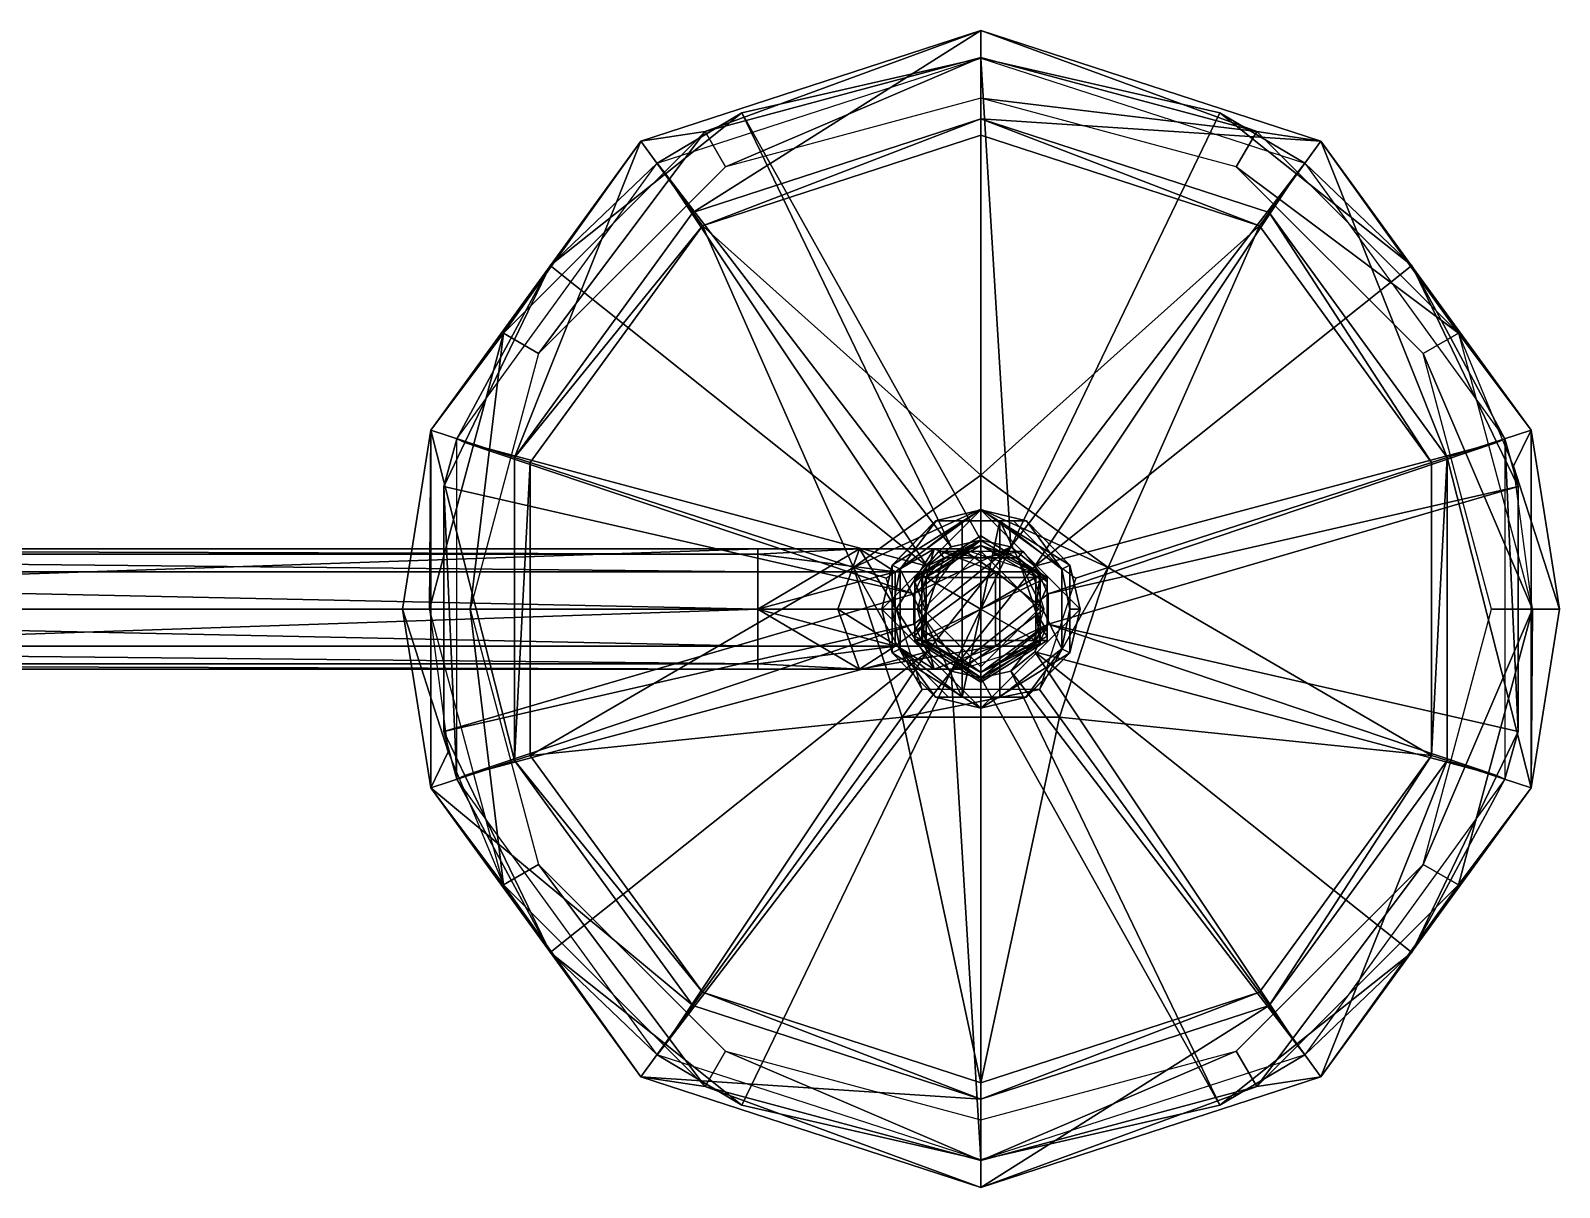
# Model space of a CAD drawing. Extents: x 0 to 555, y -105 to 105.
# Drawn here: x 277.5 to 555, y -105 to 105 of the extents above; entities that cross this region are included whole.
import ezdxf

# ---------------------------------------------------------------- set-up
doc = ezdxf.new("R2010")
doc.units = 0
for name, color, linetype in [('OBJECT__117', 253, 'CONTINUOUS'), ('OBJECT__118', 253, 'CONTINUOUS'), ('OBJECT__120', 253, 'CONTINUOUS'), ('OBJECT__121', 253, 'CONTINUOUS'), ('OBJECT__122', 253, 'CONTINUOUS'), ('OBJECT__123', 253, 'CONTINUOUS'), ('OBJECT__13', 253, 'CONTINUOUS'), ('OBJECT__14', 253, 'CONTINUOUS'), ('OBJECT__42', 253, 'CONTINUOUS'), ('OBJECT__44', 253, 'CONTINUOUS'), ('OBJECT__45', 253, 'CONTINUOUS'), ('OBJECT__47', 253, 'CONTINUOUS'), ('OBJECT__48', 253, 'CONTINUOUS'), ('OBJECT__49', 253, 'CONTINUOUS'), ('OBJECT__50', 253, 'CONTINUOUS'), ('OBJECT__51', 253, 'CONTINUOUS'), ('OBJECT__52', 253, 'CONTINUOUS'), ('OBJECT__53', 253, 'CONTINUOUS'), ('OBJECT__62', 253, 'CONTINUOUS'), ('OBJECT__63', 253, 'CONTINUOUS'), ('OBJECT__65', 253, 'CONTINUOUS'), ('OBJECT__66', 253, 'CONTINUOUS'), ('OBJECT__67', 253, 'CONTINUOUS'), ('OBJECT__68', 253, 'CONTINUOUS'), ('OBJECT__69', 253, 'CONTINUOUS'), ('OBJECT__70', 253, 'CONTINUOUS'), ('OBJECT__79', 253, 'CONTINUOUS'), ('OBJECT__84', 253, 'CONTINUOUS'), ('OBJECT__85', 253, 'CONTINUOUS'), ('OBJECT__87', 253, 'CONTINUOUS')]:
    doc.layers.add(name, color=color, linetype=linetype)

msp = doc.modelspace()

# ---------------------------------------------------------------- meshes
at = {"layer": 'OBJECT__117', "color": 253}
mesh = msp.add_polyface(dxfattribs=at)
corners = [(555, 0, 13.15), (550.099976, 0, 13.15), (546.689026, 25.908001, 13.15), (511.71701, 84.946999, 13.15), (549.861023, 32.446999, 13.15), (536.689026, 50.049999, 13.15), (549.861023, -32.446999, 13.15), (345, 0, 13.15), (349.899994, 0, 13.15), (353.311005, -25.908001, 13.15), (350.139008, 32.446999, 13.15), (388.28299, 84.946999, 13.15), (399.950012, 86.689003, 13.15), (363.311005, 50.049999, 13.15), (536.689026, -50.049999, 13.15), (511.71701, -84.946999, 13.15), (500.049988, -86.689003, 13.15), (388.28299, -84.946999, 13.15), (350.139008, -32.446999, 13.15), (363.311005, -50.049999, 13.15), (450, 105, 13.15), (450, 100.099998, 13.15), (500.049988, 86.689003, 13.15), (450, -105, 13.15), (399.950012, -86.689003, 13.15), (450, -100.099998, 13.15)]
mesh.append_faces([[corners[k] for k in face] for face in [(0, 1, 2), (3, 4, 5), (2, 4, 0), (2, 5, 4), (1, 0, 6), (7, 8, 9), (8, 7, 10), (11, 12, 13), (6, 14, 1), (15, 16, 14), (17, 18, 19), (9, 18, 7), (13, 10, 11), (20, 21, 12), (20, 3, 22), (14, 6, 15), (23, 17, 24), (9, 19, 18), (12, 11, 20), (5, 22, 3), (23, 25, 16), (19, 24, 17), (22, 21, 20), (24, 25, 23), (16, 15, 23), (10, 13, 8)]])
at = {"layer": 'OBJECT__118', "color": 253}
mesh = msp.add_polyface(dxfattribs=at)
corners = [(511.71701, 84.946999, 17.450001), (511.71701, 84.946999, 13.15), (450, 105, 13.15), (549.861023, 32.446999, 17.450001), (549.861023, 32.446999, 13.15), (549.861023, -32.446999, 17.450001), (555, 0, 13.15), (549.861023, -32.446999, 13.15), (511.71701, -84.946999, 13.15), (450, -105, 13.15), (511.71701, -84.946999, 17.450001), (388.28299, -84.946999, 13.15), (450, -105, 17.450001), (350.139008, -32.446999, 13.15), (388.28299, -84.946999, 17.450001), (350.139008, 32.446999, 17.450001), (350.139008, 32.446999, 13.15), (345, 0, 13.15), (350.139008, -32.446999, 17.450001), (388.28299, 84.946999, 17.450001), (388.28299, 84.946999, 13.15), (450, 105, 17.450001)]
mesh.append_faces([[corners[k] for k in face] for face in [(0, 1, 2), (3, 4, 1), (3, 5, 6), (5, 7, 6), (8, 7, 5), (9, 8, 10), (11, 9, 12), (13, 11, 14), (15, 16, 17), (17, 18, 15), (19, 20, 16), (21, 2, 20), (20, 19, 21), (16, 15, 19), (17, 13, 18), (14, 18, 13), (12, 14, 11), (10, 12, 9), (5, 10, 8), (6, 4, 3), (1, 0, 3), (2, 21, 0)]])
at = {"layer": 'OBJECT__120', "color": 253}
mesh = msp.add_polyface(dxfattribs=at)
corners = [(511.71701, 84.946999, 17.450001), (450, 105, 17.450001), (450, 89, 17.450001), (388.28299, 84.946999, 17.450001), (350.139008, 32.446999, 17.450001), (365.355988, 27.503, 17.450001), (350.139008, -32.446999, 17.450001), (365.355988, -27.503, 17.450001), (502.312988, 72.002998, 17.450001), (397.687012, 72.002998, 17.450001), (388.28299, -84.946999, 17.450001), (397.687012, -72.002998, 17.450001), (450, -105, 17.450001), (511.71701, -84.946999, 17.450001), (502.312988, -72.002998, 17.450001), (549.861023, -32.446999, 17.450001), (534.643982, -27.503, 17.450001), (450, -89, 17.450001), (549.861023, 32.446999, 17.450001), (534.643982, 27.503, 17.450001)]
mesh.append_faces([[corners[k] for k in face] for face in [(0, 1, 2), (3, 4, 5), (4, 6, 7), (2, 8, 0), (1, 3, 9), (7, 5, 4), (6, 10, 11), (12, 13, 14), (13, 15, 16), (9, 2, 1), (11, 7, 6), (10, 12, 17), (16, 14, 13), (5, 9, 3), (14, 17, 12), (17, 11, 10), (15, 18, 19), (19, 16, 15), (8, 19, 0), (19, 18, 0)]])
at = {"layer": 'OBJECT__121', "color": 253}
mesh = msp.add_polyface(dxfattribs=at)
corners = [(450, -89, 17.450001), (502.312988, -72.002998, 17.450001), (500.549988, -69.574997, 14.45), (534.643982, -27.503, 17.450001), (531.791016, -26.575001, 14.45), (534.643982, 27.503, 17.450001), (531.791016, 26.575001, 14.45), (502.312988, 72.002998, 17.450001), (500.549988, 69.574997, 14.45), (450, 89, 17.450001), (450, 86, 14.45), (397.687012, 72.002998, 17.450001), (399.450012, 69.574997, 14.45), (365.355988, 27.503, 17.450001), (368.209015, 26.575001, 14.45), (365.355988, -27.503, 17.450001), (368.209015, -26.575001, 14.45), (397.687012, -72.002998, 17.450001), (399.450012, -69.574997, 14.45), (450, -86, 14.45)]
mesh.append_faces([[corners[k] for k in face] for face in [(0, 1, 2), (1, 3, 4), (5, 6, 4), (7, 8, 6), (9, 10, 8), (9, 11, 12), (13, 14, 12), (15, 16, 14), (15, 17, 18), (0, 19, 18), (18, 17, 0), (18, 16, 15), (14, 13, 15), (12, 11, 13), (12, 10, 9), (8, 7, 9), (6, 5, 7), (4, 3, 5), (4, 2, 1), (2, 19, 0)]])
at = {"layer": 'OBJECT__122', "color": 253}
mesh = msp.add_polyface(dxfattribs=at)
corners = [(399.450012, 69.574997, 14.45), (426.889008, 7.509, 14.45), (450, 24.299999, 14.45), (368.209015, -26.575001, 14.45), (399.450012, -69.574997, 14.45), (435.71701, -19.659, 14.45), (450, -86, 14.45), (500.549988, -69.574997, 14.45), (464.28299, -19.659, 14.45), (531.791016, -26.575001, 14.45), (473.110992, 7.509, 14.45), (450, 86, 14.45), (368.209015, 26.575001, 14.45), (500.549988, 69.574997, 14.45), (531.791016, 26.575001, 14.45)]
mesh.append_faces([[corners[k] for k in face] for face in [(0, 1, 2), (3, 4, 5), (6, 7, 8), (9, 10, 8), (2, 11, 0), (1, 12, 3), (5, 4, 6), (8, 7, 9), (13, 2, 10), (5, 1, 3), (9, 14, 10), (10, 14, 13), (8, 5, 6), (0, 12, 1), (13, 11, 2)]])
at = {"layer": 'OBJECT__123', "color": 253}
mesh = msp.add_polyface(dxfattribs=at)
corners = [(473.110992, 7.509, 14.45), (450, 24.299999, 14.45), (450, 18.1, 20.65), (467.213989, 5.593, 20.65), (460.639008, -14.643, 20.65), (435.71701, -19.659, 14.45), (464.28299, -19.659, 14.45), (426.889008, 7.509, 14.45), (439.360992, -14.643, 20.65), (432.786011, 5.593, 20.65)]
mesh.append_faces([[corners[k] for k in face] for face in [(0, 1, 2), (0, 3, 4), (5, 6, 4), (7, 5, 8), (7, 9, 2), (2, 1, 7), (8, 9, 7), (4, 8, 5), (4, 6, 0), (2, 3, 0)]])
at = {"layer": 'OBJECT__13', "color": 253}
mesh = msp.add_polyface(dxfattribs=at)
corners = [(427.972992, -10.937, 96.846001), (409.5, -10.937, 101.795998), (409.5, 0, 93.849998), (424, 0, 89.964996), (434.61499, 0, 79.349998), (441.496002, -10.937, 83.322998), (438.5, 0, 64.849998), (409.5, -9.946, 104.845001), (434.402008, -6.76, 107.981003), (409.5, -6.76, 114.653999), (452.631012, -6.76, 89.751999), (446.446014, -10.937, 64.849998), (434.402008, 6.76, 107.981003), (409.5, 0, 116.849998), (409.5, 6.76, 114.653999), (452.631012, 6.76, 89.751999), (459.303986, -6.76, 64.849998), (461.5, 0, 64.849998), (409.5, 9.946, 104.845001), (427.972992, 10.937, 96.846001), (409.5, 10.937, 101.795998), (441.496002, 10.937, 83.322998), (459.303986, 6.76, 64.849998), (446.446014, 10.937, 64.849998)]
mesh.append_faces([[corners[k] for k in face] for face in [(0, 1, 2), (3, 4, 5), (5, 4, 6), (7, 1, 0), (8, 9, 7), (0, 5, 10), (10, 5, 11), (8, 12, 13), (12, 14, 13), (8, 10, 15), (10, 16, 17), (17, 15, 10), (18, 12, 19), (19, 20, 18), (12, 15, 21), (15, 22, 23), (19, 3, 2), (19, 21, 4), (21, 23, 6), (6, 4, 21), (4, 3, 19), (2, 20, 19), (23, 21, 15), (21, 19, 12), (18, 14, 12), (17, 22, 15), (15, 12, 8), (13, 9, 8), (11, 16, 10), (10, 8, 0), (0, 8, 7), (6, 11, 5), (5, 0, 3), (2, 3, 0)]])
at = {"layer": 'OBJECT__14', "color": 253}
mesh = msp.add_polyface(dxfattribs=at)
corners = [(409.5, 9.946, 104.845001), (409.5, 10.937, 101.795998), (90.5, 10.937, 101.795998), (90.5, 0, 93.849998), (409.5, 0, 93.849998), (409.5, 0, 116.849998), (409.5, 6.76, 114.653999), (90.5, 6.76, 114.653999), (90.5, 9.946, 104.845001), (409.5, -9.946, 104.845001), (409.5, -6.76, 114.653999), (90.5, -6.76, 114.653999), (90.5, 0, 116.849998), (409.5, -10.937, 101.795998), (90.5, -10.937, 101.795998), (90.5, -9.946, 104.845001)]
mesh.append_faces([[corners[k] for k in face] for face in [(0, 1, 2), (3, 2, 1), (1, 4, 3), (5, 6, 7), (8, 7, 6), (6, 0, 8), (9, 10, 11), (12, 11, 10), (10, 5, 12), (4, 13, 14), (15, 14, 13), (13, 9, 15), (14, 3, 4), (11, 15, 9), (7, 12, 5), (2, 8, 0)]])
at = {"layer": 'OBJECT__42', "color": 253}
mesh = msp.add_polyface(dxfattribs=at)
corners = [(550.099976, 0, 14.35), (542.700012, 0, 14.35), (530.281006, 46.349998, 14.35), (536.689026, -50.049999, 14.35), (530.281006, -46.349998, 14.35), (363.311005, 50.049999, 14.35), (369.718994, 46.349998, 14.35), (357.299988, 0, 14.35), (399.950012, 86.689003, 14.35), (403.649994, 80.280998, 14.35), (500.049988, -86.689003, 14.35), (496.350006, -80.280998, 14.35), (450, -100.099998, 14.35), (450, -92.699997, 14.35), (399.950012, -86.689003, 14.35), (403.649994, -80.280998, 14.35), (450, 100.099998, 14.35), (450, 92.699997, 14.35), (500.049988, 86.689003, 14.35), (496.350006, 80.280998, 14.35), (536.689026, 50.049999, 14.35), (363.311005, -50.049999, 14.35), (369.718994, -46.349998, 14.35), (349.899994, 0, 14.35)]
mesh.append_faces([[corners[k] for k in face] for face in [(0, 1, 2), (0, 3, 4), (5, 6, 7), (8, 9, 6), (4, 1, 0), (10, 11, 4), (12, 13, 11), (12, 14, 15), (6, 5, 8), (16, 17, 9), (18, 19, 17), (20, 2, 19), (4, 3, 10), (15, 13, 12), (14, 21, 22), (21, 23, 7), (9, 8, 16), (19, 18, 20), (11, 10, 12), (7, 22, 21), (17, 16, 18), (22, 15, 14), (2, 20, 0), (7, 23, 5)]])
at = {"layer": 'OBJECT__44', "color": 253}
mesh = msp.add_polyface(dxfattribs=at)
corners = [(468, 0, 41.650002), (468, 0, 20.65), (450, 18, 20.65), (450, -18, 20.65), (432, 0, 20.65), (450, -18, 41.650002), (450, 18, 41.650002), (432, 0, 41.650002)]
mesh.append_faces([[corners[k] for k in face] for face in [(0, 1, 2), (3, 1, 0), (4, 3, 5), (6, 2, 4), (4, 7, 6), (5, 7, 4), (0, 5, 3), (2, 6, 0)]])
at = {"layer": 'OBJECT__45', "color": 253}
mesh = msp.add_polyface(dxfattribs=at)
corners = [(468, 0, 41.650002), (450, 18, 41.650002), (466.139008, 7.972, 44.75), (466.139008, 0, 44.75), (458.246002, 16, 44.75), (450, 18, 44.75), (466.139008, -7.972, 44.75), (450, -18, 41.650002), (458.246002, -16, 44.75), (432, 0, 41.650002), (433.860992, -7.972, 44.75), (433.860992, 0, 44.75), (450, -18, 44.75), (441.753998, -16, 44.75), (433.860992, 7.972, 44.75), (441.753998, 16, 44.75)]
mesh.append_faces([[corners[k] for k in face] for face in [(0, 1, 2), (2, 3, 0), (1, 4, 2), (1, 5, 4), (0, 3, 6), (6, 7, 0), (6, 8, 7), (9, 7, 10), (10, 11, 9), (7, 12, 13), (13, 10, 7), (9, 11, 14), (14, 1, 9), (14, 15, 1), (15, 5, 1), (8, 12, 7)]])
at = {"layer": 'OBJECT__47', "color": 253}
mesh = msp.add_polyface(dxfattribs=at)
corners = [(458.246002, -16, 44.75), (441.753998, -16, 44.75), (450, -18, 44.75)]
mesh.append_faces([[corners[k] for k in face] for face in [(0, 1, 2)]])
at = {"layer": 'OBJECT__48', "color": 253}
mesh = msp.add_polyface(dxfattribs=at)
corners = [(441.753998, -16, 44.75), (458.246002, -16, 44.75), (458.131012, -16, 45.604), (453.421997, -16, 49.25), (446.578003, -16, 49.25), (444.11499, -16, 48.273998)]
mesh.append_faces([[corners[k] for k in face] for face in [(0, 1, 2), (2, 3, 0), (3, 4, 0), (4, 5, 0)]])
at = {"layer": 'OBJECT__49', "color": 253}
mesh = msp.add_polyface(dxfattribs=at)
corners = [(464.670013, -7.246, 49.25), (466.139008, -7.972, 44.75), (466.139008, 0, 44.75), (464.670013, 7.246, 49.25), (458.131012, -16, 45.604), (453.421997, -16, 49.25), (466.139008, 7.972, 44.75), (458.246002, 16, 44.75), (455.88501, 16, 48.273998), (453.421997, 16, 49.25), (458.246002, -16, 44.75)]
mesh.append_faces([[corners[k] for k in face] for face in [(0, 1, 2), (2, 3, 0), (1, 0, 4), (0, 5, 4), (3, 6, 7), (7, 8, 3), (8, 9, 3), (4, 10, 1), (2, 6, 3)]])
at = {"layer": 'OBJECT__50', "color": 253}
mesh = msp.add_polyface(dxfattribs=at)
corners = [(458.246002, 16, 44.75), (441.753998, 16, 44.75), (441.868988, 16, 45.604), (446.578003, 16, 49.25), (453.421997, 16, 49.25), (455.88501, 16, 48.273998)]
mesh.append_faces([[corners[k] for k in face] for face in [(0, 1, 2), (2, 3, 0), (3, 4, 0), (4, 5, 0)]])
at = {"layer": 'OBJECT__51', "color": 253}
mesh = msp.add_polyface(dxfattribs=at)
corners = [(446.578003, -16, 49.25), (446.578003, 16, 49.25), (435.329987, 7.246, 49.25), (453.421997, 16, 49.25), (453.421997, -16, 49.25), (464.670013, -7.246, 49.25), (464.670013, 7.246, 49.25), (435.329987, -7.246, 49.25)]
mesh.append_faces([[corners[k] for k in face] for face in [(0, 1, 2), (3, 4, 5), (0, 3, 1), (3, 0, 4), (5, 6, 3), (2, 7, 0)]])
at = {"layer": 'OBJECT__52', "color": 253}
mesh = msp.add_polyface(dxfattribs=at)
corners = [(435.329987, 7.246, 49.25), (433.860992, 7.972, 44.75), (433.860992, 0, 44.75), (435.329987, -7.246, 49.25), (433.860992, -7.972, 44.75), (441.753998, -16, 44.75), (444.11499, -16, 48.273998), (441.868988, 16, 45.604), (446.578003, 16, 49.25), (441.753998, 16, 44.75), (446.578003, -16, 49.25)]
mesh.append_faces([[corners[k] for k in face] for face in [(0, 1, 2), (2, 3, 0), (3, 4, 5), (5, 6, 3), (1, 0, 7), (0, 8, 7), (7, 9, 1), (6, 10, 3), (2, 4, 3)]])
at = {"layer": 'OBJECT__53', "color": 253}
mesh = msp.add_polyface(dxfattribs=at)
corners = [(441.753998, 16, 44.75), (458.246002, 16, 44.75), (450, 18, 44.75)]
mesh.append_faces([[corners[k] for k in face] for face in [(0, 1, 2)]])
at = {"layer": 'OBJECT__62', "color": 253}
mesh = msp.add_polyface(dxfattribs=at)
corners = [(450, -12.405, 37.361), (450, -11.5, 51.834), (440.040985, -5.75, 51.834), (439.256989, -6.203, 37.361), (440.040985, 0, 51.834), (439.256989, 6.203, 37.361), (450, 12.405, 37.361), (440.040985, 5.75, 51.834), (460.743011, 6.203, 37.361), (450, 11.5, 51.834), (460.743011, -6.203, 37.361), (459.959015, 0, 51.834), (459.959015, 5.75, 51.834), (459.959015, -5.75, 51.834), (450, 0, 29.85)]
mesh.append_faces([[corners[k] for k in face] for face in [(0, 1, 2), (3, 2, 4), (4, 5, 3), (6, 5, 7), (8, 6, 9), (10, 8, 11), (8, 12, 11), (10, 13, 1), (14, 10, 0), (14, 8, 10), (14, 6, 8), (14, 5, 6), (14, 3, 5), (14, 0, 3), (1, 0, 10), (11, 13, 10), (9, 12, 8), (7, 9, 6), (4, 7, 5), (2, 3, 0)]])
at = {"layer": 'OBJECT__63', "color": 253}
mesh = msp.add_polyface(dxfattribs=at)
corners = [(459.946014, -0.505, 53.083), (459.959015, 0, 51.834), (459.959015, 5.75, 51.834), (450, 11.5, 51.834), (450, 9.304, 53.083), (456.76001, 9.304, 53.083), (450, -11.5, 53.083), (450, -11.5, 51.834), (459.959015, -5.75, 51.834), (460.937012, -3.554, 53.083), (439.062988, -3.554, 53.083), (440.040985, -5.75, 51.834), (440.040985, 0, 51.834), (440.053986, -0.505, 53.083), (440.040985, 5.75, 51.834), (443.23999, 9.304, 53.083)]
mesh.append_faces([[corners[k] for k in face] for face in [(0, 1, 2), (3, 4, 5), (5, 2, 3), (6, 7, 8), (8, 9, 6), (1, 0, 9), (6, 10, 11), (12, 11, 10), (10, 13, 12), (3, 14, 15), (15, 4, 3), (13, 15, 14), (14, 12, 13), (11, 7, 6), (8, 1, 9), (2, 5, 0)]])
at = {"layer": 'OBJECT__65', "color": 253}
mesh = msp.add_polyface(dxfattribs=at)
corners = [(457.631012, 10.503, 55.014999), (456.76001, 9.304, 53.083), (450, 9.304, 53.083), (442.368988, 10.503, 55.014999), (462, -4, 55.001999), (460.937012, -3.554, 53.083), (459.946014, -0.505, 53.083), (462, 4, 54.893002), (462, 4.954, 55.014999), (462, -4.954, 55.014999), (450, -12.982, 55.014999), (450, -11.5, 53.083), (438, -4.954, 55.014999), (439.062988, -3.554, 53.083), (438, -4, 54.893002), (438, -3.91, 54.894001), (438, 4.954, 55.014999), (440.053986, -0.505, 53.083), (443.23999, 9.304, 53.083)]
mesh.append_faces([[corners[k] for k in face] for face in [(0, 1, 2), (2, 3, 0), (4, 5, 6), (6, 7, 4), (1, 0, 8), (8, 7, 1), (9, 10, 11), (5, 4, 9), (12, 13, 11), (11, 10, 12), (12, 14, 13), (15, 16, 17), (18, 17, 16), (16, 3, 18), (17, 13, 15), (14, 15, 13), (11, 5, 9), (6, 1, 7), (2, 18, 3)]])
at = {"layer": 'OBJECT__66', "color": 253}
mesh = msp.add_polyface(dxfattribs=at)
corners = [(462, 5.735, 60.849998), (462, -5.735, 60.849998), (462, -4, 55.001999), (462, 4, 54.893002), (462, -5.735, 55.099998), (462, -4.954, 55.014999), (462, 4.954, 55.014999), (462, 5.735, 55.099998)]
mesh.append_faces([[corners[k] for k in face] for face in [(0, 1, 2), (2, 3, 0), (1, 4, 5), (5, 2, 1), (3, 6, 0), (6, 7, 0)]])
at = {"layer": 'OBJECT__67', "color": 253}
mesh = msp.add_polyface(dxfattribs=at)
corners = [(438, 5.735, 60.849998), (438, 4.954, 55.014999), (438, -3.91, 54.894001), (438, -5.735, 60.849998), (438, -4, 54.893002), (438, 5.735, 55.099998), (438, -4.954, 55.014999), (438, -5.735, 55.099998)]
mesh.append_faces([[corners[k] for k in face] for face in [(0, 1, 2), (3, 2, 4), (0, 5, 1), (2, 3, 0), (4, 6, 3), (6, 7, 3)]])
at = {"layer": 'OBJECT__68', "color": 253}
mesh = msp.add_polyface(dxfattribs=at)
corners = [(438, -5.735, 60.849998), (450, -13.3, 60.849998), (462, -5.735, 60.849998), (462, 5.735, 60.849998), (450, 13.3, 60.849998), (438, 5.735, 60.849998)]
mesh.append_faces([[corners[k] for k in face] for face in [(0, 1, 2), (3, 4, 5), (5, 0, 3), (2, 3, 0)]])
at = {"layer": 'OBJECT__69', "color": 253}
mesh = msp.add_polyface(dxfattribs=at)
corners = [(450, -13.3, 60.849998), (450, -13.3, 55.099998), (462, -5.735, 55.099998), (438, -5.735, 60.849998), (438, -5.735, 55.099998), (462, -5.735, 60.849998)]
mesh.append_faces([[corners[k] for k in face] for face in [(0, 1, 2), (3, 4, 1), (1, 0, 3), (2, 5, 0)]])
at = {"layer": 'OBJECT__70', "color": 253}
mesh = msp.add_polyface(dxfattribs=at)
corners = [(450, 13.3, 55.099998), (438, 5.735, 55.099998), (438, 5.735, 60.849998), (462, 5.735, 55.099998), (450, 13.3, 60.849998), (462, 5.735, 60.849998)]
mesh.append_faces([[corners[k] for k in face] for face in [(0, 1, 2), (3, 0, 4), (4, 5, 3), (2, 4, 0)]])
at = {"layer": 'OBJECT__79', "color": 253}
mesh = msp.add_polyface(dxfattribs=at)
corners = [(439.519989, 0, 64.849998), (450, 10.48, 64.849998), (450, 10.48, 53.849998), (439.519989, 0, 53.849998), (460.480011, 0, 64.849998), (460.480011, 0, 53.849998), (450, -10.48, 64.849998), (450, -10.48, 53.849998)]
mesh.append_faces([[corners[k] for k in face] for face in [(0, 1, 2), (0, 2, 3), (1, 4, 5), (1, 5, 2), (4, 6, 7), (4, 7, 5), (6, 0, 3), (6, 3, 7)]])
at = {"layer": 'OBJECT__84', "color": 253}
mesh = msp.add_polyface(dxfattribs=at)
corners = [(450, 100, 14.15), (508.778992, 80.902, 14.15), (493.388, 90.097, 9.254), (507.278015, 79.019997, 9.254), (545.106018, 30.902, 14.15), (543.661987, 30.207001, 9.254), (528.182983, 62.348999, 9.254), (545.106018, -30.902, 14.15), (547.492981, -22.252001, 9.254), (547.492981, 22.252001, 9.254), (543.661987, -30.207001, 9.254), (508.778992, -80.902, 14.15), (528.182983, -62.348999, 9.254), (507.278015, -79.019997, 9.254), (450, -100, 14.15), (450, -100, 9.254), (493.388, -90.097, 9.254), (391.221008, -80.902, 14.15), (406.612, -90.097, 9.254), (392.721985, -79.019997, 9.254), (354.894012, -30.902, 14.15), (356.338013, -30.207001, 9.254), (371.816986, -62.348999, 9.254), (354.894012, 30.902, 14.15), (352.506989, 22.252001, 9.254), (352.506989, -22.252001, 9.254), (356.338013, 30.207001, 9.254), (391.221008, 80.902, 14.15), (371.816986, 62.348999, 9.254), (392.721985, 79.019997, 9.254), (450, 100, 9.254), (406.612, 90.097, 9.254)]
mesh.append_faces([[corners[k] for k in face] for face in [(0, 1, 2), (1, 3, 2), (4, 5, 6), (6, 1, 4), (4, 7, 8), (8, 9, 4), (7, 10, 8), (7, 11, 12), (11, 13, 12), (14, 15, 16), (16, 11, 14), (14, 17, 18), (17, 19, 18), (20, 21, 22), (22, 17, 20), (20, 23, 24), (24, 25, 20), (23, 26, 24), (23, 27, 28), (27, 29, 28), (0, 30, 31), (31, 27, 0), (31, 29, 27), (28, 26, 23), (25, 21, 20), (22, 19, 17), (18, 15, 14), (16, 13, 11), (12, 10, 7), (9, 5, 4), (6, 3, 1), (2, 30, 0)]])
at = {"layer": 'OBJECT__85', "color": 253}
mesh = msp.add_polyface(dxfattribs=at)
corners = [(450, 100, 9.254), (493.388, 90.097, 9.254), (455.424011, 11.262, 6.7), (507.278015, 79.019997, 9.254), (528.182983, 62.348999, 9.254), (459.77301, 7.794, 6.7), (543.661987, 30.207001, 9.254), (462.187012, 2.782, 6.7), (547.492981, 22.252001, 9.254), (547.492981, -22.252001, 9.254), (462.187012, -2.782, 6.7), (543.661987, -30.207001, 9.254), (528.182983, -62.348999, 9.254), (459.77301, -7.794, 6.7), (507.278015, -79.019997, 9.254), (455.424011, -11.262, 6.7), (493.388, -90.097, 9.254), (450, -100, 9.254), (450, -12.5, 6.7), (406.612, -90.097, 9.254), (444.575989, -11.262, 6.7), (392.721985, -79.019997, 9.254), (371.816986, -62.348999, 9.254), (440.22699, -7.794, 6.7), (356.338013, -30.207001, 9.254), (437.812988, -2.782, 6.7), (352.506989, -22.252001, 9.254), (352.506989, 22.252001, 9.254), (437.812988, 2.782, 6.7), (356.338013, 30.207001, 9.254), (371.816986, 62.348999, 9.254), (440.22699, 7.794, 6.7), (392.721985, 79.019997, 9.254), (444.575989, 11.262, 6.7), (406.612, 90.097, 9.254), (450, 12.5, 6.7)]
mesh.append_faces([[corners[k] for k in face] for face in [(0, 1, 2), (3, 4, 5), (2, 1, 3), (6, 7, 5), (5, 4, 6), (8, 9, 10), (11, 12, 13), (10, 9, 11), (14, 15, 13), (13, 12, 14), (16, 17, 18), (17, 19, 20), (21, 22, 23), (20, 19, 21), (24, 25, 23), (23, 22, 24), (26, 27, 28), (29, 30, 31), (28, 27, 29), (32, 33, 31), (31, 30, 32), (34, 0, 35), (35, 33, 34), (32, 34, 33), (31, 28, 29), (28, 25, 26), (24, 26, 25), (23, 20, 21), (20, 18, 17), (18, 15, 16), (14, 16, 15), (13, 10, 11), (10, 7, 8), (6, 8, 7), (5, 2, 3), (2, 35, 0)]])
at = {"layer": 'OBJECT__87', "color": 253}
mesh = msp.add_polyface(dxfattribs=at)
corners = [(462.187012, -2.782, 6.7), (459.77301, -7.794, 6.7), (455.424011, -11.262, 6.7), (450, 12.5, 6.7), (437.812988, 2.782, 6.7), (440.22699, 7.794, 6.7), (450, -12.5, 6.7), (444.575989, 11.262, 6.7), (444.575989, -11.262, 6.7), (462.187012, 2.782, 6.7), (455.424011, 11.262, 6.7), (459.77301, 7.794, 6.7), (437.812988, -2.782, 6.7), (440.22699, -7.794, 6.7)]
mesh.append_faces([[corners[k] for k in face] for face in [(0, 1, 2), (3, 4, 5), (2, 6, 0), (5, 7, 3), (8, 9, 0), (8, 10, 11), (10, 12, 4), (10, 8, 13), (11, 9, 8), (13, 12, 10), (3, 10, 4), (6, 8, 0)]])

doc.saveas('drawing.dxf')
